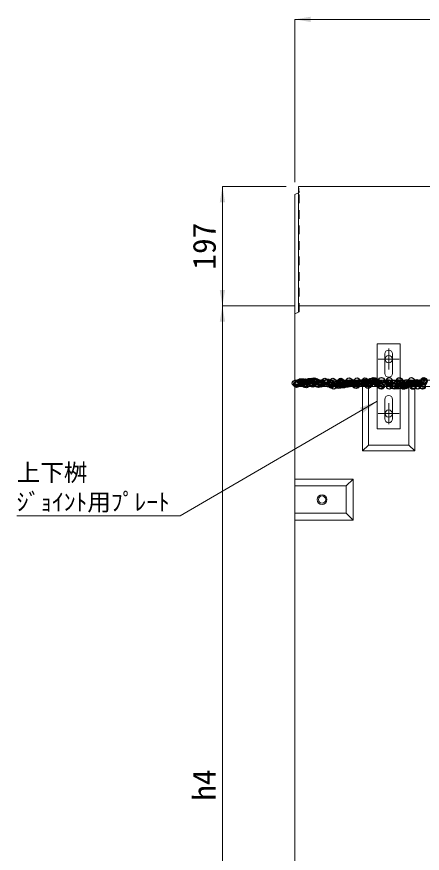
# Model space of a CAD drawing. Units: millimetres at full size; details may follow other scales. Extents: x 5964 to 125098, y -10801 to 28073.
# Drawn here: x 68715 to 69385, y 1106 to 2487 of the extents above; entities that cross this region are included whole.
import ezdxf
from ezdxf.enums import TextEntityAlignment as Align

# ---------------------------------------------------------------- set-up
doc = ezdxf.new("R2010")
doc.units = ezdxf.units.MM
doc.header["$LTSCALE"] = 19
doc.header["$PDMODE"] = 32
doc.header["$PDSIZE"] = 9.5
doc.linetypes.add('USER1', pattern=[1.35, 0.75, -0.6])
doc.linetypes.add('USER2', pattern=[28.575, 19.05, -3.175, 3.175, -3.175])
for name, color, linetype, lineweight in [('インサート', 3, 'USER1', 9), ('寸法線', 7, 'Continuous', 9), ('寸法表', 7, 'Continuous', 9), ('本体', 2, 'Continuous', 9)]:
    doc.layers.add(name, color=color, linetype=linetype, lineweight=lineweight)
doc.layers.add('ハッチング', color=7, linetype='Continuous')
doc.styles.add('ＭＳ ゴシック', font='')
doc.styles.get('ＭＳ ゴシック').set_extended_font_data('MS Gothic')

# ---------------------------------------------------------------- blocks, each defined once
blk = doc.blocks.new('filled_arrow')
at = {"color": 0, "linetype": 'Continuous', "lineweight": -2}
blk.add_solid([(7.5, 1.25), (0, 0), (7.5, -1.25)], dxfattribs=at)

msp = doc.modelspace()

# ---------------------------------------------------------------- linework, layer by layer
at = {"layer": 'インサート', "linetype": 'USER2'}
for p, q in [((69329.17, 1939.39), (69329.17, 1904.79)), ((69311.86, 1922.09), (69346.47, 1922.09)), ((69329.17, 1849.39), (69329.17, 1814.78)), ((69311.86, 1832.09), (69346.47, 1832.09))]:
    msp.add_line(p, q, dxfattribs=at)
at = {"layer": 'インサート', "linetype": 'Continuous'}
for p, q in [((69322.67, 1930.59), (69322.67, 1898.59)), ((69335.67, 1930.59), (69335.67, 1898.59)), ((69322.67, 1855.59), (69322.67, 1823.59)), ((69335.67, 1855.59), (69335.67, 1823.59))]:
    msp.add_line(p, q, dxfattribs=at)
msp.add_lwpolyline([(69348.17, 1807.09), (69348.17, 1947.09), (69310.17, 1947.09), (69310.17, 1807.09)], close=True, dxfattribs=at)
at = {"layer": 'インサート', "linetype": 'Continuous', "lineweight": 5}
for centre, radius in [((69329.17, 1922.09), 6), ((69329.17, 1832.09), 6), ((69219.17, 1690.09), 8), ((69219.17, 1690.09), 6)]:
    msp.add_circle(centre, radius, dxfattribs=at)
at = {"layer": 'インサート', "linetype": 'Continuous'}
for centre, start, end in [((69329.17, 1930.59), 0, 180), ((69329.17, 1898.59), 180, 0), ((69329.17, 1855.59), 0, 180), ((69329.17, 1823.59), 180, 0)]:
    msp.add_arc(centre, 6.5, start, end, dxfattribs=at)
at = {"layer": 'ハッチング'}
for p in [(69174.87, 1882.22), (69177.19, 1880.03), (69179, 1882.76), (69183.74, 1885.06), (69185.53, 1883.08), (69185.9, 1883.67), (69187.52, 1885), (69187.67, 1881.72), (69188.55, 1884.02), (69190.18, 1879.97), (69192.58, 1880.37), (69192.68, 1884.56), (69193.52, 1879.51), (69197.03, 1885.23), (69199.58, 1885.47), (69201.35, 1883.11), (69202.22, 1885.82), (69203.49, 1881.75), (69203.9, 1880.47), (69206.35, 1886.36), (69207.85, 1884.83), (69208.79, 1883.97), (69210.03, 1885.17), (69213.21, 1879.92), (69217.17, 1883.14), (69217.2, 1880.64), (69219.31, 1881.78), (69223.75, 1885.66), (69228.48, 1884.38), (69230.2, 1880.57), (69232.99, 1883.17), (69233.53, 1879.74), (69234.47, 1878.89), (69235.13, 1881.8), (69237.05, 1885.83), (69238.38, 1877.42), (69243.92, 1881.07), (69245.28, 1878.33), (69247.93, 1878.68), (69248.81, 1884.2), (69248.81, 1883.2), (69249.74, 1883.34), (69250.04, 1885.77), (69250.95, 1881.83), (69252.06, 1879.22), (69254.16, 1879.29), (69257.21, 1881.24), (69258.96, 1880.13), (69261.6, 1880.48), (69263.76, 1886.26), (69264.63, 1883.23), (69265.73, 1881.02), (69266.77, 1881.86), (69269.43, 1883.75), (69270.21, 1881.18), (69272.63, 1881.93), (69274.49, 1879.12), (69275.28, 1882.28), (69275.42, 1878.26), (69277.06, 1886.43), (69279.41, 1882.82), (69280.45, 1883.26), (69282.59, 1881.89), (69283.93, 1881.67), (69286.31, 1883.73), (69288.95, 1884.08), (69289.76, 1883.58), (69290.06, 1886.37), (69290.7, 1882.72), (69293.08, 1884.62), (69295.12, 1878.67), (69296.27, 1883.28), (69297.23, 1881.84), (69298.41, 1881.92), (69299.98, 1885.53), (69302.63, 1885.88), (69303.78, 1886.86), (69306.76, 1886.43), (69310.22, 1881.78), (69310.39, 1883.13), (69312.09, 1883.31), (69314.23, 1881.95), (69315.44, 1878.5), (69316.38, 1877.64), (69317.07, 1887.03), (69317.39, 1877.25), (69323.94, 1882.27), (69327.91, 1883.34), (69330.05, 1881.98), (69330.07, 1886.97), (69330.39, 1877.18), (69330.71, 1882.95), (69331.65, 1882.1), (69336.07, 1878.05), (69337.24, 1882.44), (69338.79, 1877.49), (69343.73, 1883.37), (69344.11, 1877.68), (69345.69, 1878.4), (69345.87, 1882.01), (69346.92, 1886.56), (69348.33, 1878.75), (69350.23, 1882.38), (69351.34, 1882.51), (69352.46, 1879.29), (69353.58, 1877.09), (69356.4, 1877.87), (69357.41, 1877.85), (69359.36, 1880.2), (69359.55, 1883.4), (69361.69, 1882.03), (69362.01, 1880.55), (69363.96, 1882.87), (69366.14, 1881.09), (69366.61, 1886.96), (69369.4, 1877.12), (69370.4, 1877.79), (69371.67, 1882.33), (69372.6, 1881.47), (69373.04, 1882), (69375.37, 1883.43), (69375.68, 1882.35), (69377.02, 1877.42), (69377.25, 1883.04), (69377.51, 1882.06), (69379.81, 1882.89), (69384.12, 1878.28), (69385.22, 1877.15), (69386.71, 1883.8), (69386.94, 1886.79), (69387.88, 1885.93)]:
    msp.add_point(p, dxfattribs=at)
at = {"layer": '寸法線'}
for p, q in [((69174.17, 2483.16), (70172.17, 2483.16)), ((69174.17, 2214.09), (69174.17, 2483.16)), ((69054.79, 2207.09), (69054.79, 2010.09)), ((69160.17, 2207.09), (69054.79, 2207.09)), ((69173.17, 2010.09), (69054.79, 2010.09)), ((69054.79, 2010.09), (69054.79, 427.09)), ((69173.17, 2010.09), (69054.79, 2010.09))]:
    msp.add_line(p, q, dxfattribs=at)
at = {"layer": '寸法表'}
msp.add_lwpolyline([(69310.17, 1852.62), (68985.2, 1663.57), (68715.3, 1663.57)], dxfattribs=at)
at = {"layer": '本体', "lineweight": 20}
for p, q in [((69174.17, 2194.09), (69180.17, 2196.66)), ((69180.17, 2207.09), (70166.17, 2207.09)), ((69174.17, 2194.09), (69174.17, 1997.09)), ((69182.19, 2010.09), (70164.15, 2010.09)), ((69174.17, 1997.09), (69180.17, 1999.66)), ((69174.17, 1877.09), (69174.17, 1997.09)), ((69174.17, 1887.09), (70172.17, 1887.09)), ((69174.17, 1877.09), (70172.17, 1877.09)), ((69174.17, 427.09), (69174.17, 1877.09))]:
    msp.add_line(p, q, dxfattribs=at)
at = {"layer": '本体', "lineweight": 5}
msp.add_line((69180.17, 2207.09), (69180.17, 1999.66), dxfattribs=at)
at = {"layer": '本体', "color": 4, "linetype": 'USER1', "lineweight": 5}
for p, q in [((69180.17, 2207.09), (69181.17, 2197.08)), ((69180.17, 2196.66), (69181.17, 2197.08)), ((69181.17, 2000.09), (69181.17, 2197.08)), ((69180.17, 2010.09), (69181.17, 2000.09)), ((69180.17, 1999.66), (69181.17, 2000.09))]:
    msp.add_line(p, q, dxfattribs=at)
at = {"layer": '本体'}
for p, q in [((69286.17, 1877.09), (69286.17, 1770.59)), ((69295.67, 1877.09), (69295.67, 1780.09)), ((69362.67, 1877.09), (69362.67, 1780.09)), ((69372.17, 1877.09), (69372.17, 1770.59)), ((69286.17, 1770.59), (69295.67, 1780.09)), ((69286.17, 1770.59), (69372.17, 1770.59)), ((69295.67, 1780.09), (69362.67, 1780.09)), ((69362.67, 1780.09), (69372.17, 1770.59)), ((69174.17, 1724.09), (69270.67, 1724.09)), ((69259.17, 1712.59), (69270.67, 1724.09)), ((69270.67, 1724.09), (69270.67, 1656.09)), ((69174.17, 1712.59), (69259.17, 1712.59)), ((69259.17, 1712.59), (69259.17, 1667.59)), ((69259.17, 1667.59), (69174.17, 1667.59)), ((69259.17, 1667.59), (69270.67, 1656.09)), ((69270.67, 1656.09), (69174.17, 1656.09))]:
    msp.add_line(p, q, dxfattribs=at)

# ---------------------------------------------------------------- block references
at = {"layer": '寸法線', "xscale": 3.47, "yscale": 3.47}
msp.add_blockref('filled_arrow', (69174.17, 2483.16), dxfattribs=at)
for p, rotation in [((69054.79, 2207.09), 270), ((69054.79, 2010.09), 90), ((69054.79, 2010.09), 270)]:
    msp.add_blockref('filled_arrow', p, dxfattribs=dict(at, rotation=rotation))
at = {"layer": '寸法表', "xscale": 4, "yscale": 4, "rotation": 210.2}
msp.add_blockref('filled_arrow', (69310.17, 1852.62), dxfattribs=at)

# ---------------------------------------------------------------- texts
at = {"layer": '寸法線', "style": 'ＭＳ ゴシック'}
for s, p in [('197', (69024.79, 2108.59)), ('h4', (69024.79, 1218.59))]:
    msp.add_text(s, height=37.98, rotation=90, dxfattribs=at).set_placement(p, align=Align.MIDDLE_CENTER)
at = {"layer": '寸法表', "style": 'ＭＳ ゴシック'}
for s, p in [('上下桝', (68715.3, 1712.09)), ('ｼﾞｮｲﾝﾄ用ﾌﾟﾚｰﾄ', (68715.3, 1663.34))]:
    msp.add_text(s, height=28.48, dxfattribs=at).set_placement(p, align=Align.BOTTOM_LEFT)

doc.saveas('drawing.dxf')
